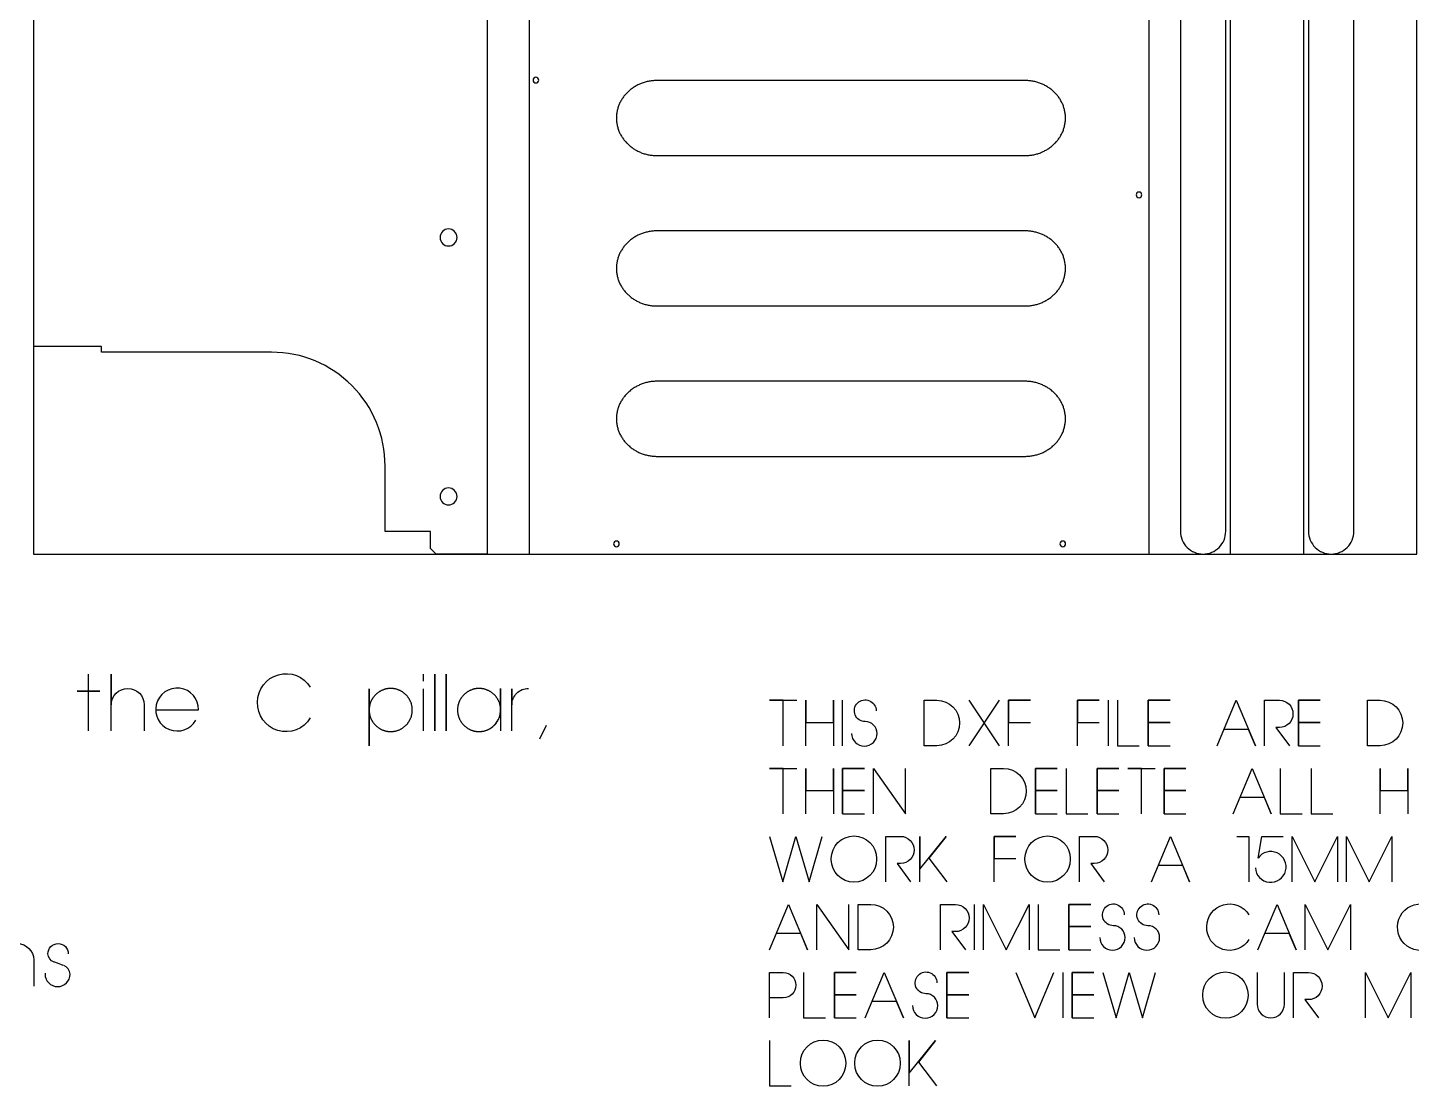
# Model space of a CAD drawing. Extents: x -841 to 6211, y -469 to 2808.
# Drawn here: x 2494 to 3714, y -469 to 464 of the extents above; entities that cross this region are included whole.
import ezdxf

# ---------------------------------------------------------------- set-up
doc = ezdxf.new("R2010")
doc.units = 0
for name, color, linetype in [('DEFAULT_LAYER', 1, 'CONTINUOUS'), ('T5_LOGOLAYER_2', 18, 'CONTINUOUS'), ('T5_LOGOLAYER_20', 18, 'CONTINUOUS'), ('T5_LOGOLAYER_21', 18, 'CONTINUOUS')]:
    doc.layers.add(name, color=color, linetype=linetype)

msp = doc.modelspace()

# ---------------------------------------------------------------- linework, layer by layer
at = {"layer": 'DEFAULT_LAYER'}
for points in [[(3012.8, 384.5), (3012.8, 383.7), (3012.8, 382.8), (3012.9, 382), (3012.9, 381.2), (3013, 380.3), (3013.2, 379.5), (3013.3, 378.7), (3013.5, 377.9), (3013.7, 377.1), (3013.9, 376.3), (3014.1, 375.5), (3014.4, 374.7), (3014.6, 373.9), (3014.9, 373.1), (3015.3, 372.4), (3015.6, 371.6), (3015.9, 370.9), (3016.3, 370.2), (3016.7, 369.5), (3017.1, 368.7), (3017.5, 368), (3018, 367.4), (3018.4, 366.7), (3018.9, 366), (3019.4, 365.4), (3019.9, 364.7), (3020.4, 364.1), (3021, 363.5), (3021.5, 362.8), (3022.1, 362.3), (3022.7, 361.7), (3023.3, 361.1), (3023.9, 360.5), (3024.6, 360), (3025.2, 359.5), (3025.9, 359), (3026.5, 358.5), (3027.2, 358), (3027.9, 357.5), (3028.6, 357.1), (3029.4, 356.6), (3030.1, 356.2), (3030.8, 355.8), (3031.6, 355.4), (3032.4, 355), (3033.1, 354.7), (3033.9, 354.3), (3034.7, 354), (3035.6, 353.7), (3036.4, 353.4), (3037.2, 353.1), (3038.1, 352.9), (3038.9, 352.6), (3039.8, 352.4), (3040.6, 352.2), (3041.5, 352.1), (3042.4, 351.9), (3043.3, 351.8), (3044.2, 351.7), (3045.1, 351.6), (3046, 351.5), (3046.9, 351.4), (3047.8, 351.4), (3048.8, 351.4), (3372.8, 351.4), (3373.7, 351.4), (3374.6, 351.4), (3375.5, 351.5), (3376.4, 351.6), (3377.3, 351.7), (3378.2, 351.8), (3379.1, 351.9), (3380, 352.1), (3380.9, 352.2), (3381.8, 352.4), (3382.6, 352.6), (3383.5, 352.9), (3384.3, 353.1), (3385.1, 353.4), (3386, 353.7), (3386.8, 354), (3387.6, 354.3), (3388.4, 354.7), (3389.1, 355), (3389.9, 355.4), (3390.7, 355.8), (3391.4, 356.2), (3392.2, 356.6), (3392.9, 357.1), (3393.6, 357.5), (3394.3, 358), (3395, 358.5), (3395.7, 359), (3396.3, 359.5), (3397, 360), (3397.6, 360.5), (3398.2, 361.1), (3398.8, 361.7), (3399.4, 362.3), (3400, 362.8), (3400.5, 363.5), (3401.1, 364.1), (3401.6, 364.7), (3402.1, 365.4), (3402.6, 366), (3403.1, 366.7), (3403.5, 367.4), (3404, 368), (3404.4, 368.7), (3404.8, 369.5), (3405.2, 370.2), (3405.6, 370.9), (3405.9, 371.6), (3406.3, 372.4), (3406.6, 373.1), (3406.9, 373.9), (3407.1, 374.7), (3407.4, 375.5), (3407.6, 376.3), (3407.8, 377.1), (3408, 377.9), (3408.2, 378.7), (3408.3, 379.5), (3408.5, 380.3), (3408.6, 381.2), (3408.7, 382), (3408.7, 382.8), (3408.7, 383.7), (3408.8, 384.5), (3408.7, 385.4), (3408.7, 386.3), (3408.7, 387.1), (3408.6, 387.9), (3408.5, 388.8), (3408.3, 389.6), (3408.2, 390.4), (3408, 391.2), (3407.8, 392), (3407.6, 392.8), (3407.4, 393.6), (3407.1, 394.4), (3406.9, 395.2), (3406.6, 396), (3406.3, 396.7), (3405.9, 397.5), (3405.6, 398.2), (3405.2, 398.9), (3404.8, 399.6), (3404.4, 400.4), (3404, 401.1), (3403.5, 401.7), (3403.1, 402.4), (3402.6, 403.1), (3402.1, 403.7), (3401.6, 404.4), (3401.1, 405), (3400.5, 405.6), (3400, 406.2), (3399.4, 406.8), (3398.8, 407.4), (3398.2, 408), (3397.6, 408.6), (3397, 409.1), (3396.3, 409.6), (3395.7, 410.1), (3395, 410.6), (3394.3, 411.1), (3393.6, 411.6), (3392.9, 412), (3392.2, 412.5), (3391.4, 412.9), (3390.7, 413.3), (3389.9, 413.7), (3389.1, 414.1), (3388.4, 414.4), (3387.6, 414.8), (3386.8, 415.1), (3386, 415.4), (3385.1, 415.7), (3384.3, 416), (3383.5, 416.2), (3382.6, 416.4), (3381.8, 416.7), (3380.9, 416.9), (3380, 417), (3379.1, 417.2), (3378.2, 417.3), (3377.3, 417.4), (3376.4, 417.5), (3375.5, 417.6), (3374.6, 417.7), (3373.7, 417.7), (3372.8, 417.7), (3048.8, 417.7), (3047.8, 417.7), (3046.9, 417.7), (3046, 417.6), (3045.1, 417.5), (3044.2, 417.4), (3043.3, 417.3), (3042.4, 417.2), (3041.5, 417), (3040.6, 416.9), (3039.8, 416.7), (3038.9, 416.4), (3038.1, 416.2), (3037.2, 416), (3036.4, 415.7), (3035.6, 415.4), (3034.7, 415.1), (3033.9, 414.8), (3033.1, 414.4), (3032.4, 414.1), (3031.6, 413.7), (3030.8, 413.3), (3030.1, 412.9), (3029.4, 412.5), (3028.6, 412), (3027.9, 411.6), (3027.2, 411.1), (3026.5, 410.6), (3025.9, 410.1), (3025.2, 409.6), (3024.6, 409.1), (3023.9, 408.6), (3023.3, 408), (3022.7, 407.4), (3022.1, 406.8), (3021.5, 406.2), (3021, 405.6), (3020.4, 405), (3019.9, 404.4), (3019.4, 403.7), (3018.9, 403.1), (3018.4, 402.4), (3018, 401.7), (3017.5, 401.1), (3017.1, 400.4), (3016.7, 399.6), (3016.3, 398.9), (3015.9, 398.2), (3015.6, 397.5), (3015.3, 396.7), (3014.9, 396), (3014.6, 395.2), (3014.4, 394.4), (3014.1, 393.6), (3013.9, 392.8), (3013.7, 392), (3013.5, 391.2), (3013.3, 390.4), (3013.2, 389.6), (3013, 388.8), (3012.9, 387.9), (3012.9, 387.1), (3012.8, 386.3), (3012.8, 385.4)], [(3012.8, 251.9), (3012.8, 251.1), (3012.8, 250.2), (3012.9, 249.4), (3012.9, 248.5), (3013, 247.7), (3013.2, 246.9), (3013.3, 246), (3013.5, 245.2), (3013.7, 244.4), (3013.9, 243.6), (3014.1, 242.8), (3014.4, 242.1), (3014.6, 241.3), (3014.9, 240.5), (3015.3, 239.8), (3015.6, 239), (3015.9, 238.3), (3016.3, 237.5), (3016.7, 236.8), (3017.1, 236.1), (3017.5, 235.4), (3018, 234.7), (3018.4, 234), (3018.9, 233.4), (3019.4, 232.7), (3019.9, 232.1), (3020.4, 231.4), (3021, 230.8), (3021.5, 230.2), (3022.1, 229.6), (3022.7, 229), (3023.3, 228.5), (3023.9, 227.9), (3024.6, 227.4), (3025.2, 226.8), (3025.9, 226.3), (3026.5, 225.8), (3027.2, 225.3), (3027.9, 224.9), (3028.6, 224.4), (3029.4, 224), (3030.1, 223.6), (3030.8, 223.1), (3031.6, 222.8), (3032.4, 222.4), (3033.1, 222), (3033.9, 221.7), (3034.7, 221.4), (3035.6, 221.1), (3036.4, 220.8), (3037.2, 220.5), (3038.1, 220.2), (3038.9, 220), (3039.8, 219.8), (3040.6, 219.6), (3041.5, 219.4), (3042.4, 219.3), (3043.3, 219.1), (3044.2, 219), (3045.1, 218.9), (3046, 218.9), (3046.9, 218.8), (3047.8, 218.8), (3048.8, 218.8), (3372.8, 218.8), (3373.7, 218.8), (3374.6, 218.8), (3375.5, 218.9), (3376.4, 218.9), (3377.3, 219), (3378.2, 219.1), (3379.1, 219.3), (3380, 219.4), (3380.9, 219.6), (3381.8, 219.8), (3382.6, 220), (3383.5, 220.2), (3384.3, 220.5), (3385.1, 220.8), (3386, 221.1), (3386.8, 221.4), (3387.6, 221.7), (3388.4, 222), (3389.1, 222.4), (3389.9, 222.8), (3390.7, 223.1), (3391.4, 223.6), (3392.2, 224), (3392.9, 224.4), (3393.6, 224.9), (3394.3, 225.3), (3395, 225.8), (3395.7, 226.3), (3396.3, 226.8), (3397, 227.4), (3397.6, 227.9), (3398.2, 228.5), (3398.8, 229), (3399.4, 229.6), (3400, 230.2), (3400.5, 230.8), (3401.1, 231.4), (3401.6, 232.1), (3402.1, 232.7), (3402.6, 233.4), (3403.1, 234), (3403.5, 234.7), (3404, 235.4), (3404.4, 236.1), (3404.8, 236.8), (3405.2, 237.5), (3405.6, 238.3), (3405.9, 239), (3406.3, 239.8), (3406.6, 240.5), (3406.9, 241.3), (3407.1, 242.1), (3407.4, 242.8), (3407.6, 243.6), (3407.8, 244.4), (3408, 245.2), (3408.2, 246), (3408.3, 246.9), (3408.5, 247.7), (3408.6, 248.5), (3408.7, 249.4), (3408.7, 250.2), (3408.7, 251.1), (3408.8, 251.9), (3408.7, 252.8), (3408.7, 253.6), (3408.7, 254.5), (3408.6, 255.3), (3408.5, 256.1), (3408.3, 257), (3408.2, 257.8), (3408, 258.6), (3407.8, 259.4), (3407.6, 260.2), (3407.4, 261), (3407.1, 261.8), (3406.9, 262.5), (3406.6, 263.3), (3406.3, 264.1), (3405.9, 264.8), (3405.6, 265.6), (3405.2, 266.3), (3404.8, 267), (3404.4, 267.7), (3404, 268.4), (3403.5, 269.1), (3403.1, 269.8), (3402.6, 270.5), (3402.1, 271.1), (3401.6, 271.8), (3401.1, 272.4), (3400.5, 273), (3400, 273.6), (3399.4, 274.2), (3398.8, 274.8), (3398.2, 275.4), (3397.6, 275.9), (3397, 276.5), (3396.3, 277), (3395.7, 277.5), (3395, 278), (3394.3, 278.5), (3393.6, 279), (3392.9, 279.4), (3392.2, 279.8), (3391.4, 280.3), (3390.7, 280.7), (3389.9, 281.1), (3389.1, 281.4), (3388.4, 281.8), (3387.6, 282.1), (3386.8, 282.5), (3386, 282.8), (3385.1, 283.1), (3384.3, 283.3), (3383.5, 283.6), (3382.6, 283.8), (3381.8, 284), (3380.9, 284.2), (3380, 284.4), (3379.1, 284.6), (3378.2, 284.7), (3377.3, 284.8), (3376.4, 284.9), (3375.5, 285), (3374.6, 285), (3373.7, 285.1), (3372.8, 285.1), (3048.8, 285.1), (3047.8, 285.1), (3046.9, 285), (3046, 285), (3045.1, 284.9), (3044.2, 284.8), (3043.3, 284.7), (3042.4, 284.6), (3041.5, 284.4), (3040.6, 284.2), (3039.8, 284), (3038.9, 283.8), (3038.1, 283.6), (3037.2, 283.3), (3036.4, 283.1), (3035.6, 282.8), (3034.7, 282.5), (3033.9, 282.1), (3033.1, 281.8), (3032.4, 281.4), (3031.6, 281.1), (3030.8, 280.7), (3030.1, 280.3), (3029.4, 279.8), (3028.6, 279.4), (3027.9, 279), (3027.2, 278.5), (3026.5, 278), (3025.9, 277.5), (3025.2, 277), (3024.6, 276.5), (3023.9, 275.9), (3023.3, 275.4), (3022.7, 274.8), (3022.1, 274.2), (3021.5, 273.6), (3021, 273), (3020.4, 272.4), (3019.9, 271.8), (3019.4, 271.1), (3018.9, 270.5), (3018.4, 269.8), (3018, 269.1), (3017.5, 268.4), (3017.1, 267.7), (3016.7, 267), (3016.3, 266.3), (3015.9, 265.6), (3015.6, 264.8), (3015.3, 264.1), (3014.9, 263.3), (3014.6, 262.5), (3014.4, 261.8), (3014.1, 261), (3013.9, 260.2), (3013.7, 259.4), (3013.5, 258.6), (3013.3, 257.8), (3013.2, 257), (3013, 256.1), (3012.9, 255.3), (3012.9, 254.5), (3012.8, 253.6), (3012.8, 252.8)], [(3012.8, 119.3), (3012.8, 118.4), (3012.8, 117.6), (3012.9, 116.7), (3012.9, 115.9), (3013, 115.1), (3013.2, 114.2), (3013.3, 113.4), (3013.5, 112.6), (3013.7, 111.8), (3013.9, 111), (3014.1, 110.2), (3014.4, 109.4), (3014.6, 108.6), (3014.9, 107.9), (3015.3, 107.1), (3015.6, 106.4), (3015.9, 105.6), (3016.3, 104.9), (3016.7, 104.2), (3017.1, 103.5), (3017.5, 102.8), (3018, 102.1), (3018.4, 101.4), (3018.9, 100.7), (3019.4, 100.1), (3019.9, 99.4), (3020.4, 98.8), (3021, 98.2), (3021.5, 97.6), (3022.1, 97), (3022.7, 96.4), (3023.3, 95.8), (3023.9, 95.3), (3024.6, 94.7), (3025.2, 94.2), (3025.9, 93.7), (3026.5, 93.2), (3027.2, 92.7), (3027.9, 92.2), (3028.6, 91.8), (3029.4, 91.3), (3030.1, 90.9), (3030.8, 90.5), (3031.6, 90.1), (3032.4, 89.7), (3033.1, 89.4), (3033.9, 89.1), (3034.7, 88.7), (3035.6, 88.4), (3036.4, 88.1), (3037.2, 87.9), (3038.1, 87.6), (3038.9, 87.4), (3039.8, 87.2), (3040.6, 87), (3041.5, 86.8), (3042.4, 86.6), (3043.3, 86.5), (3044.2, 86.4), (3045.1, 86.3), (3046, 86.2), (3046.9, 86.2), (3047.8, 86.1), (3048.8, 86.1), (3372.8, 86.1), (3373.7, 86.1), (3374.6, 86.2), (3375.5, 86.2), (3376.4, 86.3), (3377.3, 86.4), (3378.2, 86.5), (3379.1, 86.6), (3380, 86.8), (3380.9, 87), (3381.8, 87.2), (3382.6, 87.4), (3383.5, 87.6), (3384.3, 87.9), (3385.1, 88.1), (3386, 88.4), (3386.8, 88.7), (3387.6, 89.1), (3388.4, 89.4), (3389.1, 89.7), (3389.9, 90.1), (3390.7, 90.5), (3391.4, 90.9), (3392.2, 91.3), (3392.9, 91.8), (3393.6, 92.2), (3394.3, 92.7), (3395, 93.2), (3395.7, 93.7), (3396.3, 94.2), (3397, 94.7), (3397.6, 95.3), (3398.2, 95.8), (3398.8, 96.4), (3399.4, 97), (3400, 97.6), (3400.5, 98.2), (3401.1, 98.8), (3401.6, 99.4), (3402.1, 100.1), (3402.6, 100.7), (3403.1, 101.4), (3403.5, 102.1), (3404, 102.8), (3404.4, 103.5), (3404.8, 104.2), (3405.2, 104.9), (3405.6, 105.6), (3405.9, 106.4), (3406.3, 107.1), (3406.6, 107.9), (3406.9, 108.6), (3407.1, 109.4), (3407.4, 110.2), (3407.6, 111), (3407.8, 111.8), (3408, 112.6), (3408.2, 113.4), (3408.3, 114.2), (3408.5, 115.1), (3408.6, 115.9), (3408.7, 116.7), (3408.7, 117.6), (3408.7, 118.4), (3408.8, 119.3), (3408.7, 120.1), (3408.7, 121), (3408.7, 121.8), (3408.6, 122.7), (3408.5, 123.5), (3408.3, 124.3), (3408.2, 125.1), (3408, 126), (3407.8, 126.8), (3407.6, 127.6), (3407.4, 128.4), (3407.1, 129.1), (3406.9, 129.9), (3406.6, 130.7), (3406.3, 131.4), (3405.9, 132.2), (3405.6, 132.9), (3405.2, 133.7), (3404.8, 134.4), (3404.4, 135.1), (3404, 135.8), (3403.5, 136.5), (3403.1, 137.2), (3402.6, 137.8), (3402.1, 138.5), (3401.6, 139.1), (3401.1, 139.8), (3400.5, 140.4), (3400, 141), (3399.4, 141.6), (3398.8, 142.2), (3398.2, 142.7), (3397.6, 143.3), (3397, 143.8), (3396.3, 144.4), (3395.7, 144.9), (3395, 145.4), (3394.3, 145.9), (3393.6, 146.3), (3392.9, 146.8), (3392.2, 147.2), (3391.4, 147.6), (3390.7, 148), (3389.9, 148.4), (3389.1, 148.8), (3388.4, 149.2), (3387.6, 149.5), (3386.8, 149.8), (3386, 150.1), (3385.1, 150.4), (3384.3, 150.7), (3383.5, 150.9), (3382.6, 151.2), (3381.8, 151.4), (3380.9, 151.6), (3380, 151.8), (3379.1, 151.9), (3378.2, 152.1), (3377.3, 152.2), (3376.4, 152.3), (3375.5, 152.3), (3374.6, 152.4), (3373.7, 152.4), (3372.8, 152.4), (3048.8, 152.4), (3047.8, 152.4), (3046.9, 152.4), (3046, 152.3), (3045.1, 152.3), (3044.2, 152.2), (3043.3, 152.1), (3042.4, 151.9), (3041.5, 151.8), (3040.6, 151.6), (3039.8, 151.4), (3038.9, 151.2), (3038.1, 150.9), (3037.2, 150.7), (3036.4, 150.4), (3035.6, 150.1), (3034.7, 149.8), (3033.9, 149.5), (3033.1, 149.2), (3032.4, 148.8), (3031.6, 148.4), (3030.8, 148), (3030.1, 147.6), (3029.4, 147.2), (3028.6, 146.8), (3027.9, 146.3), (3027.2, 145.9), (3026.5, 145.4), (3025.9, 144.9), (3025.2, 144.4), (3024.6, 143.8), (3023.9, 143.3), (3023.3, 142.7), (3022.7, 142.2), (3022.1, 141.6), (3021.5, 141), (3021, 140.4), (3020.4, 139.8), (3019.9, 139.1), (3019.4, 138.5), (3018.9, 137.8), (3018.4, 137.2), (3018, 136.5), (3017.5, 135.8), (3017.1, 135.1), (3016.7, 134.4), (3016.3, 133.7), (3015.9, 132.9), (3015.6, 132.2), (3015.3, 131.4), (3014.9, 130.7), (3014.6, 129.9), (3014.4, 129.1), (3014.1, 128.4), (3013.9, 127.6), (3013.7, 126.8), (3013.5, 126), (3013.3, 125.1), (3013.2, 124.3), (3013, 123.5), (3012.9, 122.7), (3012.9, 121.8), (3012.8, 121), (3012.8, 120.1)]]:
    msp.add_lwpolyline(points, close=True, dxfattribs=at)
for points in [[(3473.6, 319.3, 0.414214), (3471.1, 316.8, 0.414214), (3473.6, 314.3, 0.414214), (3476.1, 316.8, 0.414214)], [(2864.7, 286.7, 0.414214), (2857.2, 279.2, 0.414214), (2864.7, 271.7, 0.414214), (2872.2, 279.2, 0.414214)], [(2864.7, 58.3, 0.414214), (2857.2, 50.8, 0.414214), (2864.7, 43.3, 0.414214), (2872.2, 50.8, 0.414214)], [(3012.8, 11.5, 0.414214), (3010.3, 9, 0.414214), (3012.8, 6.5, 0.414214), (3015.3, 9, 0.414214)], [(3406.4, 11.5, 0.414214), (3403.9, 9, 0.414214), (3406.4, 6.5, 0.414214), (3408.9, 9, 0.414214)]]:
    msp.add_lwpolyline(points, format="xyb", close=True, dxfattribs=at)
at = {"layer": 'T5_LOGOLAYER_2'}
for points in [[(2547.3, -156), (2547.3, -121), (2537.3, -121), (2557.3, -121), (2547.3, -121), (2547.3, -106)], [(2842.7, -112), (2842.7, -106)], [(2842.7, -156), (2842.7, -119)], [(2945.1, -163), (2951.1, -151)]]:
    msp.add_lwpolyline(points, dxfattribs=at)
for points in [[(2567.3, -156), (2567.3, -106), (2567.3, -133, -1), (2596.3, -133), (2596.3, -156)], [(2742.8, -144.5, -0.77786), (2696.3, -130.5, -0.756443), (2742.8, -117.5)], [(2607.3, -137.5), (2644.3, -137.5, 0.90232), (2606.9, -132.9, 0.862347), (2641.8, -146.5)], [(2891.6, -156.5, 0.421631), (2910.6, -137), (2910.6, -118.5), (2910.6, -156)], [(2920.6, -156), (2920.6, -119), (2920.6, -133, -0.416092), (2935.1, -118.5)], [(2469.9, -381), (2469.9, -344), (2469.9, -358, -1), (2498.9, -358), (2498.9, -381)], [(2524.9, -363), (2522.9, -362), (2521.4, -361.5), (2518.9, -360.5), (2517.4, -360), (2516.9, -360, -0.313298), (2511.4, -352.5, -1), (2529.4, -352.5)], [(2508.9, -369.5), (2508.9, -370.5, 1), (2530.9, -370.5, 0.329104), (2525.4, -363)]]:
    msp.add_lwpolyline(points, format="xyb", dxfattribs=at)
for points in [[(2852.7, -156), (2852.7, -106)], [(2862.7, -156), (2862.7, -106)], [(2794.7, -156), (2794.7, -119), (2794.7, -137.5), (2794.7, -138), (2794.7, -138.5), (2794.8, -139), (2794.8, -139.5), (2794.9, -140), (2794.9, -140.4), (2795, -140.9), (2795.1, -141.4), (2795.2, -141.8), (2795.3, -142.3), (2795.4, -142.7), (2795.6, -143.2), (2795.7, -143.6), (2795.9, -144.1), (2796, -144.5), (2796.2, -144.9), (2796.4, -145.4), (2796.6, -145.8), (2796.8, -146.2), (2797, -146.6), (2797.2, -147), (2797.5, -147.4), (2797.7, -147.8), (2798, -148.2), (2798.2, -148.5), (2798.5, -148.9), (2798.8, -149.3), (2799, -149.6), (2799.3, -150), (2799.6, -150.3), (2800, -150.7), (2800.3, -151), (2800.6, -151.3), (2800.9, -151.6), (2801.3, -151.9), (2801.6, -152.2), (2802, -152.5), (2802.3, -152.8), (2802.7, -153), (2803.1, -153.3), (2803.5, -153.5), (2803.9, -153.8), (2804.3, -154), (2804.7, -154.2), (2805.1, -154.5), (2805.5, -154.7), (2805.9, -154.9), (2806.3, -155), (2806.7, -155.2), (2807.2, -155.4), (2807.6, -155.5), (2808.1, -155.7), (2808.5, -155.8), (2809, -155.9), (2809.4, -156.1), (2809.9, -156.2), (2810.3, -156.2), (2810.8, -156.3), (2811.3, -156.4), (2811.8, -156.4), (2812.2, -156.5), (2812.7, -156.5), (2813.2, -156.5), (2813.7, -156.5), (2814.2, -156.5), (2814.7, -156.5), (2815.2, -156.5), (2815.7, -156.4), (2816.1, -156.4), (2816.6, -156.3), (2817.1, -156.2), (2817.5, -156.2), (2818, -156.1), (2818.5, -155.9), (2818.9, -155.8), (2819.4, -155.7), (2819.8, -155.5), (2820.2, -155.4), (2820.7, -155.2), (2821.1, -155), (2821.5, -154.9), (2821.9, -154.7), (2822.4, -154.5), (2822.8, -154.2), (2823.2, -154), (2823.6, -153.8), (2824, -153.5), (2824.3, -153.3), (2824.7, -153), (2825.1, -152.8), (2825.4, -152.5), (2825.8, -152.2), (2826.1, -151.9), (2826.5, -151.6), (2826.8, -151.3), (2827.1, -151), (2827.5, -150.7), (2827.8, -150.3), (2828.1, -150), (2828.4, -149.6), (2828.7, -149.3), (2828.9, -148.9), (2829.2, -148.5), (2829.5, -148.2), (2829.7, -147.8), (2830, -147.4), (2830.2, -147), (2830.4, -146.6), (2830.6, -146.2), (2830.8, -145.8), (2831, -145.4), (2831.2, -144.9), (2831.4, -144.5), (2831.6, -144.1), (2831.7, -143.6), (2831.9, -143.2), (2832, -142.7), (2832.1, -142.3), (2832.2, -141.8), (2832.3, -141.4), (2832.4, -140.9), (2832.5, -140.4), (2832.6, -140), (2832.6, -139.5), (2832.7, -139), (2832.7, -138.5), (2832.7, -138), (2832.7, -137.5), (2832.7, -137.1), (2832.7, -136.6), (2832.7, -136.1), (2832.6, -135.6), (2832.6, -135.1), (2832.5, -134.6), (2832.4, -134.2), (2832.3, -133.7), (2832.2, -133.3), (2832.1, -132.8), (2832, -132.3), (2831.9, -131.9), (2831.7, -131.4), (2831.6, -131), (2831.4, -130.6), (2831.2, -130.1), (2831, -129.7), (2830.8, -129.3), (2830.6, -128.9), (2830.4, -128.5), (2830.2, -128.1), (2830, -127.7), (2829.7, -127.3), (2829.5, -126.9), (2829.2, -126.5), (2828.9, -126.2), (2828.7, -125.8), (2828.4, -125.5), (2828.1, -125.1), (2827.8, -124.8), (2827.5, -124.4), (2827.1, -124.1), (2826.8, -123.8), (2826.5, -123.5), (2826.1, -123.2), (2825.8, -122.9), (2825.4, -122.6), (2825.1, -122.3), (2824.7, -122), (2824.3, -121.8), (2824, -121.5), (2823.6, -121.3), (2823.2, -121.1), (2822.8, -120.8), (2822.4, -120.6), (2821.9, -120.4), (2821.5, -120.2), (2821.1, -120), (2820.7, -119.9), (2820.2, -119.7), (2819.8, -119.5), (2819.4, -119.4), (2818.9, -119.3), (2818.5, -119.1), (2818, -119), (2817.5, -118.9), (2817.1, -118.8), (2816.6, -118.8), (2816.1, -118.7), (2815.7, -118.6), (2815.2, -118.6), (2814.7, -118.6), (2814.2, -118.5), (2813.7, -118.5), (2813.2, -118.5), (2812.7, -118.6), (2812.2, -118.6), (2811.8, -118.6), (2811.3, -118.7), (2810.8, -118.8), (2810.3, -118.8), (2809.9, -118.9), (2809.4, -119), (2809, -119.1), (2808.5, -119.3), (2808.1, -119.4), (2807.6, -119.5), (2807.2, -119.7), (2806.7, -119.9), (2806.3, -120), (2805.9, -120.2), (2805.5, -120.4), (2805.1, -120.6), (2804.7, -120.8), (2804.3, -121.1), (2803.9, -121.3), (2803.5, -121.5), (2803.1, -121.8), (2802.7, -122), (2802.3, -122.3), (2802, -122.6), (2801.6, -122.9), (2801.3, -123.2), (2800.9, -123.5), (2800.6, -123.8), (2800.3, -124.1), (2800, -124.4), (2799.6, -124.8), (2799.3, -125.1), (2799, -125.5), (2798.8, -125.8), (2798.5, -126.2), (2798.2, -126.5), (2798, -126.9), (2797.7, -127.3), (2797.5, -127.7), (2797.2, -128.1), (2797, -128.5), (2796.8, -128.9), (2796.6, -129.3), (2796.4, -129.7), (2796.2, -130.1), (2796, -130.6), (2795.9, -131), (2795.7, -131.4), (2795.6, -131.9), (2795.4, -132.3), (2795.3, -132.8), (2795.2, -133.3), (2795.1, -133.7), (2795, -134.2), (2794.9, -134.6), (2794.9, -135.1), (2794.8, -135.6), (2794.8, -136.1), (2794.7, -136.6), (2794.7, -137.1), (2794.7, -137.5), (2794.7, -169)], [(2891.6, -156.5), (2892.1, -156.5), (2892.6, -156.5), (2893.1, -156.5), (2893.6, -156.4), (2894.1, -156.4), (2894.5, -156.3), (2895, -156.2), (2895.5, -156.2), (2895.9, -156.1), (2896.4, -155.9), (2896.8, -155.8), (2897.3, -155.7), (2897.7, -155.5), (2898.2, -155.4), (2898.6, -155.2), (2899, -155), (2899.5, -154.9), (2899.9, -154.7), (2900.3, -154.5), (2900.7, -154.2), (2901.1, -154), (2901.5, -153.8), (2901.9, -153.5), (2902.3, -153.3), (2902.6, -153), (2903, -152.8), (2903.4, -152.5), (2903.7, -152.2), (2904.1, -151.9), (2904.4, -151.6), (2904.8, -151.3), (2905.1, -151), (2905.4, -150.7), (2905.7, -150.3), (2906, -150), (2906.3, -149.6), (2906.6, -149.3), (2906.9, -148.9), (2907.1, -148.5), (2907.4, -148.2), (2907.6, -147.8), (2907.9, -147.4), (2908.1, -147), (2908.3, -146.6), (2908.6, -146.2), (2908.8, -145.8), (2909, -145.4), (2909.1, -144.9), (2909.3, -144.5), (2909.5, -144.1), (2909.6, -143.6), (2909.8, -143.2), (2909.9, -142.7), (2910, -142.3), (2910.2, -141.8), (2910.3, -141.4), (2910.3, -140.9), (2910.4, -140.4), (2910.5, -140), (2910.5, -139.5), (2910.6, -139), (2910.6, -138.5), (2910.6, -138), (2910.6, -137.5), (2910.6, -137.1), (2910.6, -136.6), (2910.6, -136.1), (2910.5, -135.6), (2910.5, -135.1), (2910.4, -134.6), (2910.3, -134.2), (2910.3, -133.7), (2910.2, -133.3), (2910, -132.8), (2909.9, -132.3), (2909.8, -131.9), (2909.6, -131.4), (2909.5, -131), (2909.3, -130.6), (2909.1, -130.1), (2909, -129.7), (2908.8, -129.3), (2908.6, -128.9), (2908.3, -128.5), (2908.1, -128.1), (2907.9, -127.7), (2907.6, -127.3), (2907.4, -126.9), (2907.1, -126.5), (2906.9, -126.2), (2906.6, -125.8), (2906.3, -125.5), (2906, -125.1), (2905.7, -124.8), (2905.4, -124.4), (2905.1, -124.1), (2904.8, -123.8), (2904.4, -123.5), (2904.1, -123.2), (2903.7, -122.9), (2903.4, -122.6), (2903, -122.3), (2902.6, -122), (2902.3, -121.8), (2901.9, -121.5), (2901.5, -121.3), (2901.1, -121.1), (2900.7, -120.8), (2900.3, -120.6), (2899.9, -120.4), (2899.5, -120.2), (2899, -120), (2898.6, -119.9), (2898.2, -119.7), (2897.7, -119.5), (2897.3, -119.4), (2896.8, -119.3), (2896.4, -119.1), (2895.9, -119), (2895.5, -118.9), (2895, -118.8), (2894.5, -118.8), (2894.1, -118.7), (2893.6, -118.6), (2893.1, -118.6), (2892.6, -118.6), (2892.1, -118.5), (2891.6, -118.5), (2891.2, -118.5), (2890.7, -118.6), (2890.2, -118.6), (2889.7, -118.6), (2889.2, -118.7), (2888.7, -118.8), (2888.3, -118.8), (2887.8, -118.9), (2887.4, -119), (2886.9, -119.1), (2886.4, -119.3), (2886, -119.4), (2885.5, -119.5), (2885.1, -119.7), (2884.7, -119.9), (2884.2, -120), (2883.8, -120.2), (2883.4, -120.4), (2883, -120.6), (2882.6, -120.8), (2882.2, -121.1), (2881.8, -121.3), (2881.4, -121.5), (2881, -121.8), (2880.6, -122), (2880.3, -122.3), (2879.9, -122.6), (2879.6, -122.9), (2879.2, -123.2), (2878.9, -123.5), (2878.5, -123.8), (2878.2, -124.1), (2877.9, -124.4), (2877.6, -124.8), (2877.3, -125.1), (2877, -125.5), (2876.7, -125.8), (2876.4, -126.2), (2876.1, -126.5), (2875.9, -126.9), (2875.6, -127.3), (2875.4, -127.7), (2875.2, -128.1), (2874.9, -128.5), (2874.7, -128.9), (2874.5, -129.3), (2874.3, -129.7), (2874.1, -130.1), (2874, -130.6), (2873.8, -131), (2873.6, -131.4), (2873.5, -131.9), (2873.4, -132.3), (2873.2, -132.8), (2873.1, -133.3), (2873, -133.7), (2872.9, -134.2), (2872.9, -134.6), (2872.8, -135.1), (2872.7, -135.6), (2872.7, -136.1), (2872.7, -136.6), (2872.6, -137.1), (2872.6, -137.5), (2872.6, -138), (2872.7, -138.5), (2872.7, -139), (2872.7, -139.5), (2872.8, -140), (2872.9, -140.4), (2872.9, -140.9), (2873, -141.4), (2873.1, -141.8), (2873.2, -142.3), (2873.4, -142.7), (2873.5, -143.2), (2873.6, -143.6), (2873.8, -144.1), (2874, -144.5), (2874.1, -144.9), (2874.3, -145.4), (2874.5, -145.8), (2874.7, -146.2), (2874.9, -146.6), (2875.2, -147), (2875.4, -147.4), (2875.6, -147.8), (2875.9, -148.2), (2876.1, -148.5), (2876.4, -148.9), (2876.7, -149.3), (2877, -149.6), (2877.3, -150), (2877.6, -150.3), (2877.9, -150.7), (2878.2, -151), (2878.5, -151.3), (2878.9, -151.6), (2879.2, -151.9), (2879.6, -152.2), (2879.9, -152.5), (2880.3, -152.8), (2880.6, -153), (2881, -153.3), (2881.4, -153.5), (2881.8, -153.8), (2882.2, -154), (2882.6, -154.2), (2883, -154.5), (2883.4, -154.7), (2883.8, -154.9), (2884.2, -155), (2884.7, -155.2), (2885.1, -155.4), (2885.5, -155.5), (2886, -155.7), (2886.4, -155.8), (2886.9, -155.9), (2887.4, -156.1), (2887.8, -156.2), (2888.3, -156.2), (2888.7, -156.3), (2889.2, -156.4), (2889.7, -156.4), (2890.2, -156.5), (2890.7, -156.5), (2891.2, -156.5)]]:
    msp.add_lwpolyline(points, close=True, dxfattribs=at)
at = {"layer": 'T5_LOGOLAYER_20'}
for points in [[(2498.7, 0), (3718.7, 0), (3718.7, 2440), (2498.7, 2440)], [(3554.1, 0), (3619.1, 0), (3619.1, 1129), (3554.1, 1129)]]:
    msp.add_lwpolyline(points, close=True, dxfattribs=at)
msp.add_lwpolyline([(2498.7, 1417), (2558.7, 1417), (2558.7, 1422), (2708.5, 1422, 0.414828), (2808.7, 1522), (2808.7, 1580), (2848.7, 1580), (2848.7, 1595), (2853.7, 1600), (2898.7, 1600), (2898.7, 0), (2853.7, 0), (2848.7, 5), (2848.7, 20), (2808.7, 20), (2808.7, 77.6, 0.415348), (2708.7, 178), (2558.7, 178), (2558.7, 183), (2498.7, 183)], format="xyb", dxfattribs=at)
msp.add_lwpolyline([(3482.7, 0), (3482.7, 1165), (2922.7, 1165), (2902.7, 730), (2945.7, 679.8), (2945.7, 480), (2935.7, 480), (2935.7, 0)], dxfattribs=at)
for points in [[(3510.1, 20, 0.414214), (3530.1, 0, 0.414214), (3550.1, 20), (3550.1, 1145, 0.414214), (3530.1, 1165, 0.414214), (3510.1, 1145)], [(3623.1, 20, 0.414214), (3643.1, 0, 0.414214), (3663.1, 20), (3663.1, 740, 0.414214), (3643.1, 760, 0.414214), (3623.1, 740)], [(2941.7, 420.5, 0.414214), (2939.2, 418, 0.414214), (2941.7, 415.5, 0.414214), (2944.2, 418, 0.414214)]]:
    msp.add_lwpolyline(points, format="xyb", close=True, dxfattribs=at)
at = {"layer": 'T5_LOGOLAYER_21'}
for points in [[(3159.8, -169), (3159.8, -129), (3147.8, -129), (3171.8, -129)], [(3179.8, -169), (3179.8, -129), (3179.8, -148.6), (3204.2, -148.6), (3204.2, -129), (3204.2, -169)], [(3212.2, -169), (3212.2, -129)], [(3323.4, -129), (3350.2, -169)], [(3323.8, -169), (3350.6, -129)], [(3358.6, -169), (3358.6, -129), (3377.8, -129), (3358.6, -129), (3358.6, -148.6), (3377.8, -148.6)], [(3419.4, -169), (3419.4, -129), (3438.6, -129), (3419.4, -129), (3419.4, -148.6), (3438.6, -148.6)], [(3446.6, -169), (3446.6, -129)], [(3454.6, -129), (3454.6, -169), (3473.8, -169)], [(3481.8, -169), (3481.8, -129), (3501, -129), (3481.8, -129), (3481.8, -148.6), (3501, -148.6), (3481.8, -148.6), (3481.8, -169), (3501, -169)], [(3542.6, -169), (3559.4, -129), (3576.2, -169), (3570.2, -154.6), (3549, -154.6)], [(3614.2, -169), (3614.2, -129), (3633.4, -129), (3614.2, -129), (3614.2, -148.6), (3633.4, -148.6), (3614.2, -148.6), (3614.2, -169), (3633.4, -169)], [(3159.8, -229), (3159.8, -189), (3147.8, -189), (3171.8, -189)], [(3179.8, -229), (3179.8, -189), (3179.8, -208.6), (3204.2, -208.6), (3204.2, -189), (3204.2, -229)], [(3212.2, -229), (3212.2, -189), (3231.4, -189), (3212.2, -189), (3212.2, -208.6), (3231.4, -208.6), (3212.2, -208.6), (3212.2, -229), (3231.4, -229)], [(3239.4, -229), (3239.4, -189), (3267.8, -229), (3267.8, -189)], [(3382.2, -229), (3382.2, -189), (3401.4, -189), (3382.2, -189), (3382.2, -208.6), (3401.4, -208.6), (3382.2, -208.6), (3382.2, -229), (3401.4, -229)], [(3409.4, -189), (3409.4, -229), (3428.6, -229)], [(3436.6, -229), (3436.6, -189), (3455.8, -189), (3436.6, -189), (3436.6, -208.6), (3455.8, -208.6), (3436.6, -208.6), (3436.6, -229), (3455.8, -229)], [(3475.8, -229), (3475.8, -189), (3463.8, -189), (3487.8, -189)], [(3495.8, -229), (3495.8, -189), (3515, -189), (3495.8, -189), (3495.8, -208.6), (3515, -208.6), (3495.8, -208.6), (3495.8, -229), (3515, -229)], [(3556.6, -229), (3573.4, -189), (3590.2, -229), (3584.2, -214.6), (3563, -214.6)], [(3598.2, -189), (3598.2, -229), (3617.4, -229)], [(3625.4, -189), (3625.4, -229), (3644.6, -229)], [(3686.2, -229), (3686.2, -189), (3686.2, -208.6), (3710.6, -208.6), (3710.6, -189), (3710.6, -229)], [(3147.8, -249), (3159.4, -289), (3171, -249), (3182.6, -289), (3194.2, -249)], [(3280.2, -289), (3280.2, -249), (3280.2, -277.8), (3303.4, -249), (3288.2, -268.2), (3304.2, -289)], [(3345.8, -289), (3345.8, -249), (3365, -249), (3345.8, -249), (3345.8, -268.6), (3365, -268.6)], [(3484.6, -289), (3501.4, -249), (3518.2, -289), (3512.2, -274.6), (3491, -274.6)], [(3559.8, -249), (3570.6, -249), (3570.6, -289)], [(3608.6, -289), (3608.6, -249), (3628.6, -289), (3648.6, -249), (3648.6, -289)], [(3656.6, -289), (3656.6, -249), (3676.6, -289), (3696.6, -249), (3696.6, -289)], [(3147.8, -349), (3164.6, -309), (3181.4, -349), (3175.4, -334.6), (3154.2, -334.6)], [(3189.4, -349), (3189.4, -309), (3217.8, -349), (3217.8, -309)], [(3328.6, -349), (3328.6, -309)], [(3336.6, -349), (3336.6, -309), (3356.6, -349), (3376.6, -309), (3376.6, -349)], [(3384.6, -309), (3384.6, -349), (3403.8, -349)], [(3411.8, -349), (3411.8, -309), (3431, -309), (3411.8, -309), (3411.8, -328.6), (3431, -328.6), (3411.8, -328.6), (3411.8, -349), (3431, -349)], [(3578.5, -349), (3595.3, -309), (3612.1, -349), (3606.1, -334.6), (3584.9, -334.6)], [(3620.1, -349), (3620.1, -309), (3640.1, -349), (3660.1, -309), (3660.1, -349)], [(3177.8, -369), (3177.8, -409), (3197, -409)], [(3205, -409), (3205, -369), (3224.2, -369), (3205, -369), (3205, -388.6), (3224.2, -388.6), (3205, -388.6), (3205, -409), (3224.2, -409)], [(3232.2, -409), (3249, -369), (3265.8, -409), (3259.8, -394.6), (3238.6, -394.6)], [(3304.2, -409), (3304.2, -369), (3323.4, -369), (3304.2, -369), (3304.2, -388.6), (3323.4, -388.6), (3304.2, -388.6), (3304.2, -409), (3323.4, -409)], [(3365, -369), (3381.8, -409), (3398.6, -369)], [(3406.6, -409), (3406.6, -369)], [(3414.6, -409), (3414.6, -369), (3433.8, -369), (3414.6, -369), (3414.6, -388.6), (3433.8, -388.6), (3414.6, -388.6), (3414.6, -409), (3433.8, -409)], [(3441.8, -369), (3453.4, -409), (3465, -369), (3476.6, -409), (3488.2, -369)], [(3673.4, -409), (3673.4, -369), (3693.4, -409), (3713.4, -369), (3713.4, -409)], [(3147.8, -429), (3147.8, -469), (3167, -469)], [(3271, -469), (3271, -429), (3271, -457.8), (3294.2, -429), (3279, -448.2), (3295, -469)]]:
    msp.add_lwpolyline(points, dxfattribs=at)
for points in [[(3220.2, -158.2, 1), (3242.6, -158.2, 0.415385), (3232.2, -147.8, -0.668438), (3225.4, -131.4, -0.668438), (3241.8, -138.2)], [(3584.2, -169), (3584.2, -129), (3597.4, -129, -1), (3597.4, -153), (3594.2, -153), (3606.2, -169)], [(3250.2, -289), (3250.2, -249), (3263.4, -249, -1), (3263.4, -273), (3260.2, -273), (3272.2, -289)], [(3421, -289), (3421, -249), (3434.2, -249, -1), (3434.2, -273), (3431, -273), (3443, -289)], [(3576.2, -276.6, 0.857608), (3602.9, -279.4, 0.839431), (3578.6, -268.2), (3581.8, -249), (3600.6, -249)], [(3298.6, -349), (3298.6, -309), (3311.8, -309, -1), (3311.8, -333), (3308.6, -333), (3320.6, -349)], [(3439, -338.2, 1), (3461.4, -338.2, 0.415385), (3451, -327.8, -0.668438), (3444.2, -311.4, -0.668438), (3460.6, -318.2)], [(3469.4, -338.2, 1), (3491.8, -338.2, 0.415385), (3481.4, -327.8, -0.668438), (3474.6, -311.4, -0.668438), (3491, -318.2)], [(3570.6, -339.8, -0.77786), (3533.4, -328.6, -0.756443), (3570.6, -318.2)], [(3738.9, -339.8, -0.77786), (3701.7, -328.6, -0.756443), (3738.9, -318.2)], [(3147.8, -409), (3147.8, -369), (3159.8, -369, -1), (3159.8, -391.4), (3147.8, -391.4)], [(3273.8, -398.2, 1), (3296.2, -398.2, 0.415385), (3285.8, -387.8, -0.668438), (3279, -371.4, -0.668438), (3295.4, -378.2)], [(3577.8, -369), (3577.8, -397, 1), (3601.8, -397), (3601.8, -369)], [(3609.8, -409), (3609.8, -369), (3623, -369, -1), (3623, -393), (3619.8, -393), (3631.8, -409)]]:
    msp.add_lwpolyline(points, format="xyb", dxfattribs=at)
for points in [[(3284.2, -169), (3284.2, -129), (3295.4, -129, -1), (3295.4, -169)], [(3675, -169), (3675, -129), (3686.2, -129, -1), (3686.2, -169)], [(3343, -229), (3343, -189), (3354.2, -189, -1), (3354.2, -229)], [(3242.2, -269.4, -1), (3202.2, -269.4), (3202.2, -268.6, -1), (3242.2, -268.6)], [(3413, -269.4, -1), (3373, -269.4), (3373, -268.6, -1), (3413, -268.6)], [(3225.8, -349), (3225.8, -309), (3237, -309, -1), (3237, -349)], [(3569.8, -389.4, -1), (3529.8, -389.4), (3529.8, -388.6, -1), (3569.8, -388.6)], [(3215, -449.4, -1), (3175, -449.4), (3175, -448.6, -1), (3215, -448.6)], [(3263, -449.4, -1), (3223, -449.4), (3223, -448.6, -1), (3263, -448.6)]]:
    msp.add_lwpolyline(points, format="xyb", close=True, dxfattribs=at)

doc.saveas('drawing.dxf')
